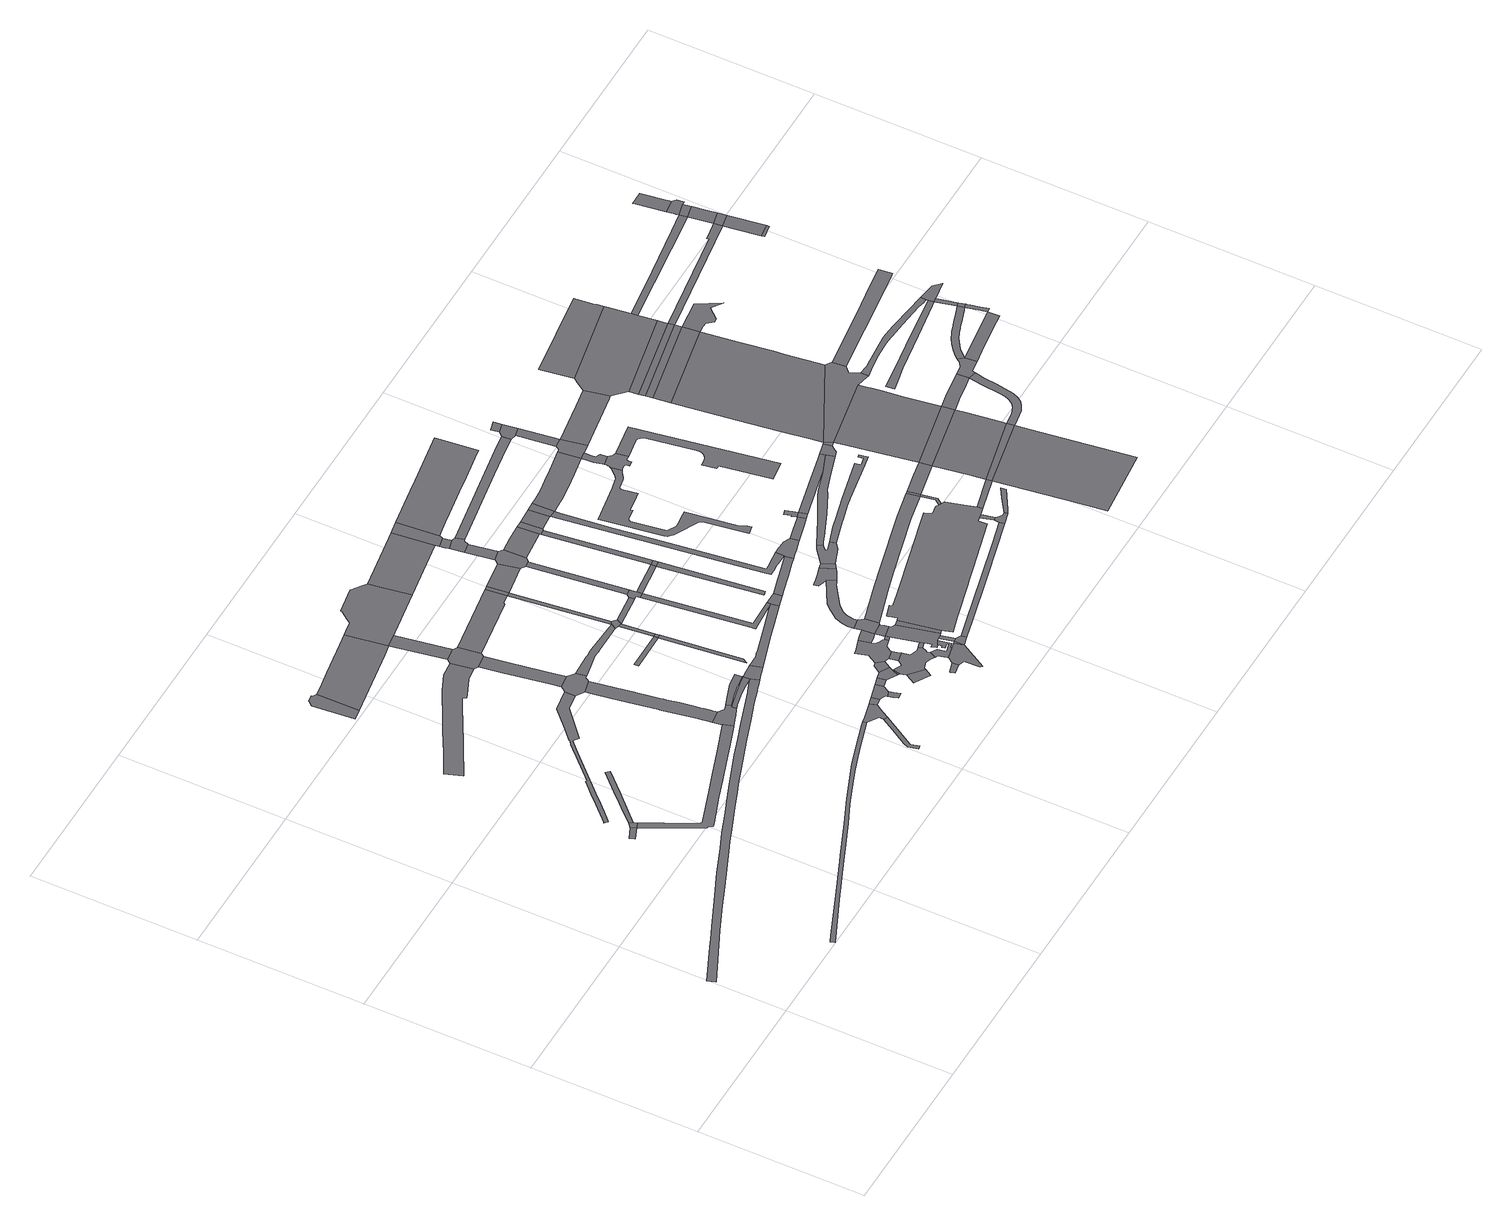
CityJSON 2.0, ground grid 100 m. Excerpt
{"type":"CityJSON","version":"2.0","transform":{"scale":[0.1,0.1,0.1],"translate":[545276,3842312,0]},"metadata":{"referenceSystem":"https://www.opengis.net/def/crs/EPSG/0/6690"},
"CityObjects":{
"road1":{"type":"Road","attributes":{"RoadStructureAttribute.sectionType":"1"},"geometry":[{"type":"MultiSurface","lod":"1","boundaries":[[[0,1,2,3]]]}]},
"road2":{"type":"Road","geometry":[{"type":"MultiSurface","lod":"1","boundaries":[[[4,0,3,5,6]]]}]},
"road3":{"type":"Road","attributes":{"RoadStructureAttribute.sectionType":"1"},"geometry":[{"type":"MultiSurface","lod":"1","boundaries":[[[7,8,9,10,11,12,13,14,15,16,17,18,19,20,21,22,23,24,25,26,27,28,29,30,31,32,33,34,35,36,37,38,39,40,41,42,43,44,45,46,47,48,49,50]]]}]},
"road4":{"type":"Road","attributes":{"RoadStructureAttribute.sectionType":"1"},"geometry":[{"type":"MultiSurface","lod":"1","boundaries":[[[51,52,53,54,55,56,57,58,59,60,61,62,63,64,65,66,67,68,69,70,71,72,73]]]}]},
"road5":{"type":"Road","attributes":{"RoadStructureAttribute.sectionType":"1"},"geometry":[{"type":"MultiSurface","lod":"1","boundaries":[[[74,75,76,77,78,79,80,81,4,6]]]}]},
"road6":{"type":"Road","attributes":{"RoadStructureAttribute.sectionType":"1"},"geometry":[{"type":"MultiSurface","lod":"1","boundaries":[[[82,83,84,85,86,87,88,89,5,3,90,91,92,93,94,95,96,97,98,99,100,101,102,103,104]]]}]},
"road7":{"type":"Road","attributes":{"RoadStructureAttribute.sectionType":"1"},"geometry":[{"type":"MultiSurface","lod":"1","boundaries":[[[105,106,107,108,109,110,111,112,113,114,115,116,117,118,119,120,121,122,123,124,125,126,127,128,129,130,131,132,133,134,135]]]}]},
"road8":{"type":"Road","geometry":[{"type":"MultiSurface","lod":"1","boundaries":[[[136,137,138,139,140,141,142,143]]]}]},
"road9":{"type":"Road","attributes":{"RoadStructureAttribute.sectionType":"1"},"geometry":[{"type":"MultiSurface","lod":"1","boundaries":[[[144,145,146,147,148,149,150,151,152,153,154,155,156,157,158,159,160,161,162,163]]]}]},
"road10":{"type":"Road","attributes":{"function":"3","RoadStructureAttribute.sectionType":"1"},"geometry":[{"type":"MultiSurface","lod":"1","boundaries":[[[164,165,166,167,143,142,168,169]]]}]},
"road11":{"type":"Road","geometry":[{"type":"MultiSurface","lod":"1","boundaries":[[[170,171,172,173,174,104,103,175,176,177,178,179,180,181]]]}]},
"road12":{"type":"Road","attributes":{"RoadStructureAttribute.sectionType":"1"},"geometry":[{"type":"MultiSurface","lod":"1","boundaries":[[[182,183,184,185,186,187,188,189,190,191,192,193,194,195,196,197,198,199,200,201,202,203,204,205,206,207,208,209,210,211,173,172]]]}]},
"road13":{"type":"Road","attributes":{"RoadStructureAttribute.sectionType":"1"},"geometry":[{"type":"MultiSurface","lod":"1","boundaries":[[[212,213,214,215,216,217,218,219,220,221]]]}]},
"road14":{"type":"Road","geometry":[{"type":"MultiSurface","lod":"1","boundaries":[[[222,223,224,225,105,135,226,199,198,227,228,229,230]]]}]},
"road15":{"type":"Road","attributes":{"RoadStructureAttribute.sectionType":"1"},"geometry":[{"type":"MultiSurface","lod":"1","boundaries":[[[231,232,233,234,235,236,224,223]]]}]},
"road16":{"type":"Road","geometry":[{"type":"MultiSurface","lod":"1","boundaries":[[[237,238,239,240,241,242,144,163,234,233,243,244]]]}]},
"road17":{"type":"Road","geometry":[{"type":"MultiSurface","lod":"1","boundaries":[[[245,246,51,73,247,248,212,221,249,250]]]}]},
"road18":{"type":"Road","attributes":{"RoadStructureAttribute.sectionType":"1"},"geometry":[{"type":"MultiSurface","lod":"1","boundaries":[[[251,169,240,239]]]}]},
"road19":{"type":"Road","attributes":{"RoadStructureAttribute.sectionType":"1"},"geometry":[{"type":"MultiSurface","lod":"1","boundaries":[[[252,253,254,255,179,178,256,257,258,259,260,7]]]}]},
"road20":{"type":"Road","attributes":{"RoadStructureAttribute.sectionType":"1"},"geometry":[{"type":"MultiSurface","lod":"1","boundaries":[[[261,262,263,264,265,266,267,268,269,270,271,272,273,274,275,276,277,181,180]]]}]},
"road21":{"type":"Road","attributes":{"RoadStructureAttribute.sectionType":"1"},"geometry":[{"type":"MultiSurface","lod":"1","boundaries":[[[278,279,245,250,280]]]}]},
"road22":{"type":"Road","geometry":[{"type":"MultiSurface","lod":"1","boundaries":[[[281,278,280,282,283,284,285,286]]]}]},
"road23":{"type":"Road","geometry":[{"type":"MultiSurface","lod":"1","boundaries":[[[287,288,289,290,285,284]]]}]},
"road24":{"type":"Road","attributes":{"RoadStructureAttribute.sectionType":"1"},"geometry":[{"type":"MultiSurface","lod":"1","boundaries":[[[291,292,293,294,295,230,229,296,297,298,299,300,301,302,303,304]]]}]},
"road25":{"type":"Road","geometry":[{"type":"MultiSurface","lod":"1","boundaries":[[[305,306,307,252,7,50,308,309,310]]]}]},
"road26":{"type":"Road","geometry":[{"type":"MultiSurface","lod":"1","boundaries":[[[311,312,313,314,315,316,317,318,164,169,251,319,320,321,322,323]]]}]},
"road27":{"type":"Road","geometry":[{"type":"MultiSurface","lod":"1","boundaries":[[[324,325,326,327]]]}]},
"road28":{"type":"Road","attributes":{"RoadStructureAttribute.sectionType":"1"},"geometry":[{"type":"MultiSurface","lod":"1","boundaries":[[[328,281,286,329]]]}]},
"road29":{"type":"Road","attributes":{"RoadStructureAttribute.sectionType":"1"},"geometry":[{"type":"MultiSurface","lod":"1","boundaries":[[[330,244,243,331,332,333,334]]]}]},
"road30":{"type":"Road","attributes":{"RoadStructureAttribute.sectionType":"1"},"geometry":[{"type":"MultiSurface","lod":"1","boundaries":[[[335,336,337,326]]]}]},
"road31":{"type":"Road","geometry":[{"type":"MultiSurface","lod":"1","boundaries":[[[338,328,329,339,340,341,342]]]}]},
"road32":{"type":"Road","attributes":{"RoadStructureAttribute.sectionType":"1"},"geometry":[{"type":"MultiSurface","lod":"1","boundaries":[[[341,340,343,344]]]}]},
"road33":{"type":"Road","geometry":[{"type":"MultiSurface","lod":"1","boundaries":[[[345,346,347,348,349]]]}]},
"road34":{"type":"Road","geometry":[{"type":"MultiSurface","lod":"1","boundaries":[[[350,327,326,337]]]}]},
"road35":{"type":"Road","geometry":[{"type":"MultiSurface","lod":"1","boundaries":[[[351,352,338,342,353]]]}]},
"road36":{"type":"Road","attributes":{"RoadStructureAttribute.sectionType":"1"},"geometry":[{"type":"MultiSurface","lod":"1","boundaries":[[[354,327,350,355]]]}]},
"road37":{"type":"Road","geometry":[{"type":"MultiSurface","lod":"1","boundaries":[[[356,304,303,354,355,357]]]}]},
"road38":{"type":"Road","geometry":[{"type":"MultiSurface","lod":"1","boundaries":[[[358,359,360,361,362]]]}]},
"road39":{"type":"Road","geometry":[{"type":"MultiSurface","lod":"1","boundaries":[[[363,364,365,366,367,368,369,344,343,345,349,370,371,372,373,374,375,376,377,378,379,380]]]}]},
"road40":{"type":"Road","attributes":{"RoadStructureAttribute.sectionType":"1"},"geometry":[{"type":"MultiSurface","lod":"1","boundaries":[[[381,334,304,356]]]}]},
"road41":{"type":"Road","attributes":{"RoadStructureAttribute.sectionType":"1"},"geometry":[{"type":"MultiSurface","lod":"1","boundaries":[[[382,383,384,385,386,366,365]]]}]},
"road42":{"type":"Road","attributes":{"RoadStructureAttribute.sectionType":"1"},"geometry":[{"type":"MultiSurface","lod":"1","boundaries":[[[387,388,389,390,391,392,305,310,393,394,395,396]]]}]},
"road43":{"type":"Road","geometry":[{"type":"MultiSurface","lod":"1","boundaries":[[[397,398,399,400,401,351,353,384,383,402,403,404,405,406,407,408,409,410,411]]]}]},
"road44":{"type":"Road","attributes":{"RoadStructureAttribute.sectionType":"1"},"geometry":[{"type":"MultiSurface","lod":"1","boundaries":[[[412,413,357,355,414]]]}]},
"road45":{"type":"Road","geometry":[{"type":"MultiSurface","lod":"1","boundaries":[[[415,330,334,381]]]}]},
"road46":{"type":"Road","geometry":[{"type":"MultiSurface","lod":"1","boundaries":[[[416,417,418,358,362,419,420,421,422]]]}]},
"road47":{"type":"Road","attributes":{"RoadStructureAttribute.sectionType":"1"},"geometry":[{"type":"MultiSurface","lod":"1","boundaries":[[[423,424,425,426,427,428,429,430,431,432,433,434,435,436,437,438,439,374,373,440,441,418,417]]]}]},
"road48":{"type":"Road","geometry":[{"type":"MultiSurface","lod":"1","boundaries":[[[442,443,380,379,444,445]]]}]},
"road49":{"type":"Road","attributes":{"RoadStructureAttribute.sectionType":"1"},"geometry":[{"type":"MultiSurface","lod":"1","boundaries":[[[446,447,397,411,448,449,450]]]}]},
"road50":{"type":"Road","attributes":{"RoadStructureAttribute.sectionType":"1"},"geometry":[{"type":"MultiSurface","lod":"1","boundaries":[[[451,406,405,452]]]}]},
"road51":{"type":"Road","geometry":[{"type":"MultiSurface","lod":"1","boundaries":[[[453,416,422]]]}]},
"road52":{"type":"Road","attributes":{"function":"3","RoadStructureAttribute.sectionType":"1"},"geometry":[{"type":"MultiSurface","lod":"1","boundaries":[[[454,455,323,322,321,320,456,457]]]}]},
"road53":{"type":"Road","attributes":{"RoadStructureAttribute.sectionType":"1"},"geometry":[{"type":"MultiSurface","lod":"1","boundaries":[[[458,415,381,459,460]]]}]},
"road54":{"type":"Road","geometry":[{"type":"MultiSurface","lod":"1","boundaries":[[[461,462,450,463,464,451,465]]]}]},
"road55":{"type":"Road","geometry":[{"type":"MultiSurface","lod":"1","boundaries":[[[466,465,451,452,467,442,445,468,469,470,471,472,473,429,428,474,475,476,477]]]}]},
"road56":{"type":"Road","geometry":[{"type":"MultiSurface","lod":"1","boundaries":[[[478,479,480,481,413,412,414,482,483,484,485]]]}]},
"road57":{"type":"Road","geometry":[{"type":"MultiSurface","lod":"1","boundaries":[[[486,475,474,487,453,488]]]}]},
"road58":{"type":"Road","geometry":[{"type":"MultiSurface","lod":"1","boundaries":[[[489,488,453,422,490,491]]]}]},
"road59":{"type":"Road","geometry":[{"type":"MultiSurface","lod":"1","boundaries":[[[492,493,494,446,450,462,495,496]]]}]},
"road60":{"type":"Road","attributes":{"RoadStructureAttribute.sectionType":"1"},"geometry":[{"type":"MultiSurface","lod":"1","boundaries":[[[497,498,484,483,499,500,501,502,387,503]]]}]},
"road61":{"type":"Road","geometry":[{"type":"MultiSurface","lod":"1","boundaries":[[[504,505,477,476,506]]]}]},
"road62":{"type":"Road","attributes":{"RoadStructureAttribute.sectionType":"1"},"geometry":[{"type":"MultiSurface","lod":"1","boundaries":[[[507,508,479,478]]]}]},
"road63":{"type":"Road","geometry":[{"type":"MultiSurface","lod":"1","boundaries":[[[509,510,503,387,396,511]]]}]},
"road64":{"type":"Road","geometry":[{"type":"MultiSurface","lod":"1","boundaries":[[[512,513,514,515,516,517,458,460,518,508,507,519,520,521]]]}]},
"road65":{"type":"Road","attributes":{"RoadStructureAttribute.sectionType":"1"},"geometry":[{"type":"MultiSurface","lod":"1","boundaries":[[[522,485,484,523]]]}]},
"road66":{"type":"Road","attributes":{"RoadStructureAttribute.sectionType":"1"},"geometry":[{"type":"MultiSurface","lod":"1","boundaries":[[[524,525,515,514]]]}]},
"road67":{"type":"Road","attributes":{"RoadStructureAttribute.sectionType":"1"},"geometry":[{"type":"MultiSurface","lod":"1","boundaries":[[[526,527,528,529,530,531,494,493,532,533,534,535,536,537,538,539,540]]]}]},
"road68":{"type":"Road","attributes":{"RoadStructureAttribute.sectionType":"1"},"geometry":[{"type":"MultiSurface","lod":"1","boundaries":[[[541,542,543,544,545,546]]]}]},
"road69":{"type":"Road","geometry":[{"type":"MultiSurface","lod":"1","boundaries":[[[546,545,525,524,547,548,549]]]}]},
"road70":{"type":"Road","attributes":{"RoadStructureAttribute.sectionType":"1"},"geometry":[{"type":"MultiSurface","lod":"1","boundaries":[[[550,551,552,553,554,523]]]}]},
"road71":{"type":"Road","geometry":[{"type":"MultiSurface","lod":"1","boundaries":[[[555,556,557,454,457,543,542,558,559]]]}]},
"road72":{"type":"Road","geometry":[{"type":"MultiSurface","lod":"1","boundaries":[[[560,522,523,554]]]}]},
"road73":{"type":"Road","attributes":{"RoadStructureAttribute.sectionType":"1"},"geometry":[{"type":"MultiSurface","lod":"1","boundaries":[[[561,562,563,521,520,564,565]]]}]},
"road74":{"type":"Road","attributes":{"RoadStructureAttribute.sectionType":"1"},"geometry":[{"type":"MultiSurface","lod":"1","boundaries":[[[566,567,568,569,509,511,570,571,572,573]]]}]},
"road75":{"type":"Road","attributes":{"RoadStructureAttribute.sectionType":"1"},"geometry":[{"type":"MultiSurface","lod":"1","boundaries":[[[574,575,522,560]]]}]},
"road76":{"type":"Road","geometry":[{"type":"MultiSurface","lod":"1","boundaries":[[[576,577,578,579,580,581,582,526,540,583,584]]]}]},
"road77":{"type":"Road","geometry":[{"type":"MultiSurface","lod":"1","boundaries":[[[585,561,565,575,574,586,587]]]}]},
"road78":{"type":"Road","attributes":{"RoadStructureAttribute.sectionType":"1"},"geometry":[{"type":"MultiSurface","lod":"1","boundaries":[[[588,589,576,584,590]]]}]},
"road79":{"type":"Road","attributes":{"RoadStructureAttribute.sectionType":"1"},"geometry":[{"type":"MultiSurface","lod":"1","boundaries":[[[591,585,587,592]]]}]},
"road80":{"type":"Road","attributes":{"RoadStructureAttribute.sectionType":"1"},"geometry":[{"type":"MultiSurface","lod":"1","boundaries":[[[593,594,595,596,597,598,599,600,601,602,603,604,605,606,607,608,609,610]]]}]},
"road81":{"type":"Road","attributes":{"RoadStructureAttribute.sectionType":"1"},"geometry":[{"type":"MultiSurface","lod":"1","boundaries":[[[611,612,613,614,491,490,615,616,617]]]}]},
"road82":{"type":"Road","geometry":[{"type":"MultiSurface","lod":"1","boundaries":[[[618,619,620,601,600,566,573,621,622,623,624,625,626]]]}]},
"road83":{"type":"Road","geometry":[{"type":"MultiSurface","lod":"1","boundaries":[[[627,628,629,630,631,632,588,590,633,634,635,636,637,638,639,640,641,642]]]}]},
"road84":{"type":"Road","geometry":[{"type":"MultiSurface","lod":"1","boundaries":[[[643,591,592,593,610]]]}]},
"road85":{"type":"Road","attributes":{"RoadStructureAttribute.sectionType":"1"},"geometry":[{"type":"MultiSurface","lod":"1","boundaries":[[[644,645,646,647,648,649,650,651,652,653,654,655,656,504,506,657,658,659,660,661,662,663,664,665,666,667,668]]]}]},
"road86":{"type":"Road","attributes":{"RoadStructureAttribute.sectionType":"1"},"geometry":[{"type":"MultiSurface","lod":"1","boundaries":[[[669,670,671,672,496,495,673,674,675,676,677]]]}]},
"road87":{"type":"Road","attributes":{"function":"3","RoadStructureAttribute.sectionType":"1"},"geometry":[{"type":"MultiSurface","lod":"1","boundaries":[[[678,679,680,681,682,555,559,683,684,685,686,687,688,689,690]]]}]},
"road88":{"type":"Road","attributes":{"RoadStructureAttribute.sectionType":"1"},"geometry":[{"type":"MultiSurface","lod":"1","boundaries":[[[691,692,693,694,695,696,697,698,699,700,701,702,703,704,705,706,707,708,709,710,711,712,713,714,715,716,717,718,719,720,721,722,723,724,725,726,727,728,729,730,731,732,733,734,735,736,737,738,739,740,741,742,743,744,745,746,747,748]]]}]},
"road89":{"type":"Road","attributes":{"RoadStructureAttribute.sectionType":"1"},"geometry":[{"type":"MultiSurface","lod":"1","boundaries":[[[749,750,549,548,751,752,753]]]}]},
"road90":{"type":"Road","attributes":{"RoadStructureAttribute.sectionType":"1"},"geometry":[{"type":"MultiSurface","lod":"1","boundaries":[[[754,755,756,757,626,625,758,759,760]]]}]},
"road91":{"type":"Road","attributes":{"RoadStructureAttribute.sectionType":"1"},"geometry":[{"type":"MultiSurface","lod":"1","boundaries":[[[761,762,763,764,765,766,643,610,767,768,769,770,771,772]]]}]},
"road92":{"type":"Road","attributes":{"RoadStructureAttribute.sectionType":"1"},"geometry":[{"type":"MultiSurface","lod":"1","boundaries":[[[773,754,760,774,775]]]}]},
"road93":{"type":"Road","geometry":[{"type":"MultiSurface","lod":"1","boundaries":[[[776,777,778,779,780,781,754,773]]]}]},
"road94":{"type":"Road","attributes":{"RoadStructureAttribute.sectionType":"1"},"geometry":[{"type":"MultiSurface","lod":"1","boundaries":[[[782,783,784,785,786,787,788,789,790,627,642,791,792,793,794,795,796,797,798,799,800]]]}]},
"road95":{"type":"Road","attributes":{"RoadStructureAttribute.sectionType":"1"},"geometry":[{"type":"MultiSurface","lod":"1","boundaries":[[[801,802,803,804,805,806,807,808,809,810,811,812,813,814,815,816,817,818,819,635,634]]]}]},
"road96":{"type":"Road","geometry":[{"type":"MultiSurface","lod":"1","boundaries":[[[666,665,820,821]]]}]},
"road97":{"type":"Road","geometry":[{"type":"MultiSurface","lod":"1","boundaries":[[[822,823,821,820,611,617,824,825,826]]]}]},
"road98":{"type":"Road","geometry":[{"type":"MultiSurface","lod":"1","boundaries":[[[827,828,829,830,831,832,833,834,835,836,837,838,839,840,691,748,841,842,843,844,845,846,847,848,849,850,851,852,853,854,855]]]}]},
"road99":{"type":"Road","attributes":{"RoadStructureAttribute.sectionType":"1"},"geometry":[{"type":"MultiSurface","lod":"1","boundaries":[[[856,857,858,859,860,861,862,772,863,864,865,866,834,833]]]}]},
"road100":{"type":"Road","attributes":{"RoadStructureAttribute.sectionType":"1"},"geometry":[{"type":"MultiSurface","lod":"1","boundaries":[[[867,868,869,870,871,872,873,874,773,775,875,876,877,878,782]]]}]},
"road101":{"type":"Road","geometry":[{"type":"MultiSurface","lod":"1","boundaries":[[[879,880,881,882,883,761,772,862,884,885]]]}]},
"road102":{"type":"Road","attributes":{"RoadStructureAttribute.sectionType":"1"},"geometry":[{"type":"MultiSurface","lod":"1","boundaries":[[[886,887,888,889,890,891,892,677]]]}]},
"road103":{"type":"Road","geometry":[{"type":"MultiSurface","lod":"1","boundaries":[[[893,669,677,892]]]}]},
"road104":{"type":"Road","attributes":{"RoadStructureAttribute.sectionType":"1"},"geometry":[{"type":"MultiSurface","lod":"1","boundaries":[[[894,895,896,897,898,880,879]]]}]},
"road105":{"type":"Road","geometry":[{"type":"MultiSurface","lod":"1","boundaries":[[[899,900,749,753,895,894]]]}]},
"road106":{"type":"Road","attributes":{"RoadStructureAttribute.sectionType":"1"},"geometry":[{"type":"MultiSurface","lod":"1","boundaries":[[[901,902,903,904,905,906,907,908,909,910,911,912,913,914,915,916,917,918,919,920,921,922,923,924,925,926,927,928,929,930,931,855,854]]]}]},
"road107":{"type":"Road","geometry":[{"type":"MultiSurface","lod":"1","boundaries":[[[932,933,934,935,826,825]]]}]},
"road108":{"type":"Road","attributes":{"RoadStructureAttribute.sectionType":"1"},"geometry":[{"type":"MultiSurface","lod":"1","boundaries":[[[936,937,900,899]]]}]},
"road109":{"type":"Road","attributes":{"RoadStructureAttribute.sectionType":"1"},"geometry":[{"type":"MultiSurface","lod":"1","boundaries":[[[938,668,667,939]]]}]},
"road110":{"type":"Road","attributes":{"RoadStructureAttribute.sectionType":"1"},"geometry":[{"type":"MultiSurface","lod":"1","boundaries":[[[940,941,893,892,942,943]]]}]},
"road111":{"type":"Road","attributes":{"RoadStructureAttribute.sectionType":"1"},"geometry":[{"type":"MultiSurface","lod":"1","boundaries":[[[944,945,946,947,948,949,950,885,884,951,952]]]}]},
"road112":{"type":"Road","geometry":[{"type":"MultiSurface","lod":"1","boundaries":[[[953,954,955,867,782,800,956,957,958]]]}]},
"road113":{"type":"Road","attributes":{"RoadStructureAttribute.sectionType":"1"},"geometry":[{"type":"MultiSurface","lod":"1","boundaries":[[[959,953,958,960,961]]]}]},
"road114":{"type":"Road","attributes":{"function":"2","RoadStructureAttribute.sectionType":"7"},"geometry":[{"type":"MultiSurface","lod":"1","boundaries":[[[962,963,964,965,939,966,967,968]]]}]},
"road115":{"type":"Road","geometry":[{"type":"MultiSurface","lod":"1","boundaries":[[[969,938,939,965]]]}]},
"road116":{"type":"Road","attributes":{"function":"2","RoadStructureAttribute.sectionType":"7"},"geometry":[{"type":"MultiSurface","lod":"1","boundaries":[[[970,971,972,943,973,974,938,969]]]}]},
"road117":{"type":"Road","geometry":[{"type":"MultiSurface","lod":"1","boundaries":[[[975,940,943,972]]]}]},
"road118":{"type":"Road","attributes":{"function":"2","RoadStructureAttribute.sectionType":"7"},"geometry":[{"type":"MultiSurface","lod":"1","boundaries":[[[976,977,978,979,980,981,982,983,961,984,985,940,975]]]}]},
"road119":{"type":"Road","geometry":[{"type":"MultiSurface","lod":"1","boundaries":[[[986,987,959,961,983,988,989,990,991,992,993,994,995,996,997,998,999]]]}]},
"road120":{"type":"Road","geometry":[{"type":"MultiSurface","lod":"1","boundaries":[[[1000,1001,1002,1003,1004,1005,1006,1007,1008,1009,1010,959,987]]]}]},
"road121":{"type":"Road","geometry":[{"type":"MultiSurface","lod":"1","boundaries":[[[1011,1012,1005,1004]]]}]},
"road122":{"type":"Road","geometry":[{"type":"MultiSurface","lod":"1","boundaries":[[[1013,1014,1012,1011]]]}]},
"road123":{"type":"Road","geometry":[{"type":"MultiSurface","lod":"1","boundaries":[[[1015,1016,1014,1013]]]}]},
"road124":{"type":"Road","geometry":[{"type":"MultiSurface","lod":"1","boundaries":[[[1017,1018,1019,1020,1021,944,952,1022,1023,1024,1025]]]}]},
"road125":{"type":"Road","geometry":[{"type":"MultiSurface","lod":"1","boundaries":[[[1026,1023,1022,1016,1015]]]}]},
"road126":{"type":"Road","attributes":{"RoadStructureAttribute.sectionType":"1"},"geometry":[{"type":"MultiSurface","lod":"1","boundaries":[[[1027,1028,1029,1030,1031,1032,1033,1034,1035,1036,969,965,1037,1038,1039,1040,1041,1042,1043,1044,1045,1046,1047,1048]]]}]},
"road127":{"type":"Road","geometry":[{"type":"MultiSurface","lod":"1","boundaries":[[[1049,1050,1051,1052,1020,1019]]]}]},
"road128":{"type":"Road","attributes":{"RoadStructureAttribute.sectionType":"1"},"geometry":[{"type":"MultiSurface","lod":"1","boundaries":[[[1053,1054,1055,975,972,1056,1057,1027]]]}]},
"road129":{"type":"Road","geometry":[{"type":"MultiSurface","lod":"1","boundaries":[[[1058,1059,1060,1053,1027,1048,1061,1062,1063]]]}]},
"road130":{"type":"Road","geometry":[{"type":"MultiSurface","lod":"1","boundaries":[[[1064,1065,1066,1067,1068,1069,1070,1011,1004]]]}]},
"road131":{"type":"Road","attributes":{"RoadStructureAttribute.sectionType":"1"},"geometry":[{"type":"MultiSurface","lod":"1","boundaries":[[[1071,1072,1073,1074,1075,1076,1077,1078,1079,1080,1081]]]}]},
"road132":{"type":"Road","attributes":{"RoadStructureAttribute.sectionType":"1"},"geometry":[{"type":"MultiSurface","lod":"1","boundaries":[[[1082,1083,1084,1085,1086,1087,1088,1089,1090,1091,992,991,1092,1093,1094,1095,1096,1097,1098,1099,1100,1101,1102,1103,1104]]]}]},
"road133":{"type":"Road","attributes":{"RoadStructureAttribute.sectionType":"1"},"geometry":[{"type":"MultiSurface","lod":"1","boundaries":[[[1105,1106,1107,1063,1062,1108,1109,1110,1111]]]}]},
"road134":{"type":"Road","attributes":{"RoadStructureAttribute.sectionType":"1"},"geometry":[{"type":"MultiSurface","lod":"1","boundaries":[[[1112,1113,1114,1115,1116,1117,1118,1119,1120,1121,1122,1123,1058,1063,1124,1125,1126,1127,1128,1129,1130,1131,1132,1133,1134]]]}]},
"road135":{"type":"Road","attributes":{"RoadStructureAttribute.sectionType":"1"},"geometry":[{"type":"MultiSurface","lod":"1","boundaries":[[[1135,1136,1137,1138,1139,999,998,1140,1141,1142,1143,1144,1145,1146]]]}]},
"road136":{"type":"Road","attributes":{"RoadStructureAttribute.sectionType":"1"},"geometry":[{"type":"MultiSurface","lod":"1","boundaries":[[[1147,1148,1149,1150,1151,1152,1015,1013,1153]]]}]},
"road137":{"type":"Road","attributes":{"RoadStructureAttribute.sectionType":"1"},"geometry":[{"type":"MultiSurface","lod":"1","boundaries":[[[1154,1155,1156,1025,1024,1157]]]}]},
"road138":{"type":"Road","attributes":{"RoadStructureAttribute.sectionType":"1"},"geometry":[{"type":"MultiSurface","lod":"1","boundaries":[[[1158,1159,1160,1161,1134,1162,1163,1164,1105,1165]]]}]},
"road139":{"type":"Road","geometry":[{"type":"MultiSurface","lod":"1","boundaries":[[[1166,1112,1134,1161]]]}]},
"road140":{"type":"Road","attributes":{"RoadStructureAttribute.sectionType":"1"},"geometry":[{"type":"MultiSurface","lod":"1","boundaries":[[[1167,1081,1112,1166]]]}]},
"road141":{"type":"Road","geometry":[{"type":"MultiSurface","lod":"1","boundaries":[[[1104,1103,1168,1169,1071,1081,1167,1170,1171]]]}]},
"road142":{"type":"Road","geometry":[{"type":"MultiSurface","lod":"1","boundaries":[[[1172,1173,1174,1175]]]}]},
"road143":{"type":"Road","attributes":{"RoadStructureAttribute.sectionType":"1"},"geometry":[{"type":"MultiSurface","lod":"1","boundaries":[[[1176,1153,1177,1173,1172]]]}]},
"road144":{"type":"Road","geometry":[{"type":"MultiSurface","lod":"1","boundaries":[[[1178,1179,1180,1147,1153,1176]]]}]},
"road145":{"type":"Road","attributes":{"RoadStructureAttribute.sectionType":"1"},"geometry":[{"type":"MultiSurface","lod":"1","boundaries":[[[1181,1182,1183,1157,1147,1180]]]}]},
"road146":{"type":"Road","geometry":[{"type":"MultiSurface","lod":"1","boundaries":[[[1184,1154,1157,1183]]]}]},
"road147":{"type":"Road","attributes":{"RoadStructureAttribute.sectionType":"1"},"geometry":[{"type":"MultiSurface","lod":"1","boundaries":[[[1185,1186,1187,1188,1189,1190,1191,1154,1184,1192,1193]]]}]},
"road148":{"type":"Road","attributes":{"RoadStructureAttribute.sectionType":"1"},"geometry":[{"type":"MultiSurface","lod":"1","boundaries":[[[1194,1195,1188,1187,1196,1197,1198]]]}]}
},
"vertices":[
[800,1354,0],[731,1324,0],[743,1294,0],[815,1323,0],
[829,1379,0],[849,1340,0],[840,1358,0],
[2060,1302,0],[2040,1296,0],[1990,1277,0],[1980,1274,0],[1968,1269,0],[1874,1236,0],[1747,1194,0],[1639,1155,0],[1531,1117,0],[1430,1079,0],[1327,1040,0],[1233,1004,0],[1110,954,0],[995,909,0],[891,865,0],[723,796,0],[536,713,0],[360,635,0],[280,599,0],[223,574,0],[2,474,0],[17,427,0],[360,585,0],[423,614,0],[492,644,0],[574,678,0],[653,712,0],[741,750,0],[802,776,0],[892,814,0],[956,841,0],[1042,876,0],[1189,934,0],[1296,975,0],[1371,1006,0],[1456,1037,0],[1550,1072,0],[1644,1106,0],[1807,1163,0],[1919,1202,0],[1996,1227,0],[2006,1231,0],[2057,1247,0],[2076,1254,0],
[2062,628,0],[2039,622,0],[1875,571,0],[1763,537,0],[1641,488,0],[1524,440,0],[1357,368,0],[1143,278,0],[1101,260,0],[842,148,0],[603,48,0],[558,29,0],[568,5,0],[852,131,0],[1118,244,0],[1141,253,0],[1370,351,0],[1496,407,0],[1633,461,0],[1718,494,0],[1785,517,0],[1892,553,0],[2067,608,0],
[983,1503,0],[983,1504,0],[1003,1522,0],[1115,1643,0],[1096,1660,0],[972,1532,0],[963,1522,0],[880,1436,0],
[1688,1272,0],[1510,1208,0],[1362,1157,0],[1243,1115,0],[1010,1034,0],[1006,1042,0],[1001,1049,0],[914,1214,0],[861,1238,0],[918,1133,0],[976,1025,0],[992,995,0],[993,994,0],[1002,997,0],[1016,972,0],[1040,980,0],[1216,1044,0],[1339,1087,0],[1456,1128,0],[1570,1167,0],[1708,1216,0],[1717,1220,0],[1697,1275,0],
[1517,2126,0],[1389,2107,0],[1295,2016,0],[1215,1940,0],[1218,1937,0],[1216,1935,0],[1215,1935,0],[1191,1918,0],[1169,1894,0],[1127,1852,0],[996,1717,0],[990,1722,0],[920,1651,0],[868,1599,0],[768,1495,0],[768,1496,0],[786,1479,0],[794,1487,0],[840,1532,0],[881,1575,0],[938,1634,0],[999,1696,0],[1011,1709,0],[1058,1758,0],[1106,1807,0],[1154,1857,0],[1221,1922,0],[1231,1915,0],[1254,1901,0],[1421,2048,0],[1517,2063,0],
[864,3296,0],[863,3299,0],[825,3295,0],[824,3293,0],[801,3264,0],[823,3015,0],[888,3025,0],[887,3279,0],
[1419,2762,0],[1327,2750,0],[1220,2704,0],[1205,2696,0],[1201,2694,0],[1180,2683,0],[1072,2624,0],[962,2564,0],[822,2486,0],[763,2454,0],[687,2412,0],[724,2313,0],[1087,2511,0],[1133,2538,0],[1226,2586,0],[1229,2580,0],[1237,2566,0],[1257,2575,0],[1359,2619,0],[1442,2631,0],
[1338,3355,0],[1265,3342,0],[1050,3306,0],[965,3292,0],[1308,3096,0],[1379,3108,0],
[1811,1320,0],[1802,1317,0],[1767,1343,0],[1688,1330,0],[1695,1285,0],[1776,1241,0],[1784,1244,0],[1828,1263,0],[1836,1265,0],[1834,1293,0],[1842,1301,0],[1832,1328,0],
[1762,1370,0],[1759,1385,0],[1754,1419,0],[1752,1426,0],[1746,1465,0],[1731,1555,0],[1718,1624,0],[1715,1642,0],[1712,1659,0],[1701,1728,0],[1690,1784,0],[1685,1815,0],[1676,1864,0],[1670,1899,0],[1656,1979,0],[1650,2015,0],[1644,2049,0],[1566,2031,0],[1570,2011,0],[1572,2001,0],[1574,1990,0],[1591,1888,0],[1614,1759,0],[1636,1627,0],[1637,1621,0],[1639,1610,0],[1658,1501,0],[1674,1413,0],[1678,1386,0],[1681,1371,0],
[2130,538,0],[2083,460,0],[2059,420,0],[2022,362,0],[2012,332,0],[2027,274,0],[2046,279,0],[2034,329,0],[2126,483,0],[2151,526,0],
[1653,2147,0],[1622,2170,0],[1544,2158,0],[1524,2134,0],[1530,2055,0],[1655,2067,0],[1660,2076,0],[1675,2079,0],[1664,2139,0],
[1612,2223,0],[1567,2496,0],[1545,2628,0],[1466,2615,0],[1488,2483,0],[1533,2222,0],
[1528,2787,0],[1516,2794,0],[1516,2797,0],[1436,2786,0],[1433,2782,0],[1425,2771,0],[1561,2650,0],[1540,2780,0],
[2194,661,0],[2094,635,0],[2132,566,0],[2130,542,0],[2177,569,0],[2206,617,0],
[1459,3121,0],
[2058,1342,0],[2005,1334,0],[1998,1333,0],[1940,1319,0],[1860,1273,0],[1898,1281,0],[1925,1289,0],[1955,1294,0],[2003,1298,0],
[1878,1312,0],[1899,1320,0],[1920,1325,0],[1951,1332,0],[1972,1335,0],[1981,1337,0],[1985,1337,0],[1997,1339,0],[2021,1342,0],[2049,1347,0],[2058,1348,0],[2057,1350,0],[2052,1390,0],[2017,1385,0],[1974,1378,0],[1959,1373,0],[1904,1353,0],
[2241,673,0],[2206,664,0],[2249,626,0],
[2334,698,0],[2263,620,0],[2286,609,0],[2289,598,0],[2321,612,0],[2342,650,0],
[2296,571,0],[2304,541,0],[2338,548,0],[2328,588,0],
[1861,2146,0],[1849,2147,0],[1844,2147,0],[1811,2145,0],[1798,2145,0],[1747,2093,0],[1803,2103,0],[1811,2105,0],[1825,2108,0],[1844,2107,0],[1857,2106,0],[1874,2106,0],[2055,2107,0],[2069,2137,0],
[2147,1351,0],[2119,1349,0],[2099,1348,0],[2113,1266,0],[2119,1268,0],[2165,1282,0],
[1700,3440,0],[1654,3474,0],[1647,3480,0],[1488,3453,0],[1488,3447,0],[1451,3398,0],[1429,3370,0],[1393,3364,0],[1478,3124,0],[1768,3172,0],[1768,3173,0],[1736,3366,0],[1727,3419,0],
[1869,1895,0],[1869,1870,0],[2099,1873,0],[2097,1898,0],
[2381,710,0],[2390,662,0],
[1982,2849,0],[1936,2708,0],[1941,2717,0],[1988,2722,0],[1996,2722,0],
[2154,1373,0],[2174,1403,0],[2120,1875,0],
[2423,721,0],[2427,640,0],[2452,625,0],[2469,667,0],[2481,687,0],
[2461,619,0],[2474,664,0],
[2473,581,0],[2441,523,0],[2451,517,0],[2531,470,0],[2555,512,0],
[2117,1900,0],
[2473,772,0],[2453,766,0],[2508,732,0],
[2075,2097,0],[2095,2095,0],
[2087,2150,0],[2112,2128,0],
[2665,410,0],[2600,392,0],[2601,385,0],[2606,361,0],[2668,375,0],
[2657,616,0],[2614,633,0],[2602,681,0],[2544,667,0],[2542,665,0],[2524,640,0],[2500,651,0],[2563,526,0],[2603,537,0],[2637,521,0],[2659,510,0],[2677,549,0],[2676,552,0],[2672,564,0],[2680,581,0],[2688,599,0],[2689,601,0],[2679,623,0],
[2021,2726,0],
[2599,694,0],[2590,733,0],[2536,720,0],[2536,715,0],[2541,687,0],
[2596,1463,0],[2553,1451,0],[2432,1416,0],[2263,1365,0],[2236,1358,0],[2216,1351,0],[2277,1318,0],[2390,1352,0],[2475,1378,0],[2606,1416,0],
[2578,927,0],[2562,922,0],[2513,907,0],[2485,899,0],[2507,829,0],[2588,743,0],[2610,775,0],[2643,783,0],[2653,786,0],[2650,808,0],[2640,814,0],[2622,822,0],[2614,827,0],[2602,833,0],[2594,858,0],
[2290,2118,0],[2287,2147,0],[2290,2117,0],
[2007,2853,0],
[2793,471,0],[2763,462,0],[2691,445,0],[2704,361,0],[2707,266,0],[2718,256,0],[2809,415,0],
[2761,472,0],[2790,480,0],[2787,494,0],[2784,507,0],[2781,520,0],[2772,555,0],[2745,539,0],[2746,535,0],[2750,517,0],[2740,513,0],[2745,494,0],[2775,502,0],[2780,491,0],[2780,490,0],[2771,488,0],[2725,477,0],[2713,527,0],[2675,502,0],[2689,452,0],
[2716,634,0],[2702,630,0],[2716,609,0],[2724,612,0],
[2653,948,0],[2602,934,0],[2602,859,0],[2622,863,0],[2659,871,0],
[2672,816,0],[2677,791,0],
[2808,475,0],
[2117,3484,0],[1932,3453,0],[2139,3234,0],[2145,3235,0],
[2180,2880,0],[2022,2727,0],[2205,2757,0],
[2737,857,0],[2731,879,0],[2665,845,0],[2669,828,0],[2743,834,0],
[2747,817,0],[2702,692,0],[2729,592,0],[2735,569,0],[2717,564,0],[2721,553,0],[2727,534,0],[2741,538,0],[2787,560,0],[2812,560,0],[2828,566,0],[2767,807,0],
[2337,2171,0],[2301,2167,0],[2300,2165,0],[2291,2152,0],[2312,2120,0],[2315,2096,0],[2347,2100,0],[2342,2130,0],
[2826,505,0],[2802,500,0],[2833,478,0],
[2854,465,0],[2868,430,0],[2861,461,0],
[2720,982,0],[2708,1001,0],[2645,987,0],[2741,889,0],[2731,970,0],
[2524,1480,0],[2426,1476,0],[2395,1474,0],[2398,1448,0],[2427,1450,0],[2523,1458,0],[2596,1483,0],
[2801,814,0],[2785,810,0],[2847,573,0],
[2268,2742,0],[2233,2736,0],
[2672,1486,0],[2612,1484,0],[2677,1436,0],
[2275,2906,0],[2264,2915,0],[2261,2918,0],[2199,2904,0],[2200,2901,0],[2193,2894,0],[2219,2747,0],[2280,2756,0],[2287,2765,0],[2284,2898,0],
[2554,2157,0],[2557,2127,0],
[2233,3082,0],[2172,3072,0],
[2885,1283,0],[2736,1197,0],[2701,1159,0],[2665,1109,0],[2648,1061,0],[2643,1025,0],[2705,1026,0],[2707,1049,0],[2712,1071,0],[2724,1094,0],[2744,1119,0],[2761,1137,0],[2883,1221,0],[2900,1228,0],[2911,1234,0],
[2215,3186,0],[2208,3223,0],[2150,3209,0],[2154,3179,0],[2158,3159,0],[2217,3173,0],
[2244,3114,0],[2257,3116,0],[2244,3166,0],
[2637,1525,0],[2638,1523,0],[2650,1527,0],[2663,1531,0],[2589,2131,0],
[2195,3497,0],[2136,3487,0],[2128,3486,0],[2213,3236,0],[2217,3247,0],
[2586,2161,0],
[2468,2913,0],[2453,2912,0],[2370,2907,0],[2474,2785,0],[2476,2785,0],
[2938,1559,0],[2914,1552,0],[2852,1535,0],[2773,1514,0],[2715,1447,0],[2817,1475,0],[2907,1501,0],[2947,1511,0],
[2510,2779,0],[2477,2775,0],
[2948,1358,0],[2897,1343,0],[2864,1335,0],[2848,1331,0],[2825,1325,0],[2832,1298,0],[2863,1289,0],[2963,1261,0],[2985,1275,0],
[2508,2915,0],[2511,2780,0],[2516,2787,0],
[2979,1366,0],[2962,1362,0],[3019,1298,0],
[2605,2921,0],[2616,2797,0],
[2616,2792,0],[2622,2750,0],[2782,1598,0],[2787,1560,0],[2830,1562,0],[2859,1565,0],[2870,1565,0],[2940,1564,0],[2942,1615,0],[2855,1605,0],[2852,1604,0],[2812,1600,0],[2812,1602,0],[2709,2371,0],[2696,2456,0],[2662,2755,0],[2660,2765,0],[2660,2791,0],
[3688,669,0],[3540,631,0],[3290,569,0],[2971,488,0],[2971,457,0],[3307,542,0],[3695,641,0],
[3029,1612,0],[2960,1616,0],[2954,1616,0],[2961,1515,0],[2975,1518,0],[3013,1528,0],[3030,1533,0],[3077,1546,0],[3067,1595,0],
[3088,1446,0],[3078,1441,0],[3066,1435,0],[3053,1425,0],[3014,1392,0],[2994,1377,0],[3113,1335,0],[3154,1366,0],[3143,1399,0],[3091,1383,0],[3080,1384,0],[3076,1385,0],[3078,1388,0],[3079,1392,0],[3089,1402,0],[3104,1415,0],
[2654,2923,0],
[3713,899,0],[3685,996,0],[3660,1010,0],[3637,1023,0],[3582,1013,0],[3565,1057,0],[2967,904,0],[2886,883,0],[2881,903,0],[2805,879,0],[2808,869,0],[2809,865,0],[2822,820,0],[2868,513,0],[2871,514,0],[2970,541,0],[3215,607,0],[3234,612,0],[3331,638,0],[3650,723,0],[3647,773,0],[3670,781,0],[3695,784,0],[3740,795,0],[3734,827,0],
[3646,1204,0],[3474,1169,0],[3090,1071,0],[2965,1036,0],[2819,913,0],[2966,958,0],[3110,998,0],[3491,1096,0],[3661,1130,0],
[2837,3604,0],[2818,3601,0],[2807,3600,0],[2516,3551,0],[2433,3537,0],[2237,3251,0],[2316,3265,0],[2383,3276,0],[2549,3304,0],[2626,3316,0],[2772,3341,0],[2845,3353,0],[2867,3356,0],
[3083,2681,0],[3080,2677,0],[3077,2672,0],[3034,2627,0],[3033,2626,0],[3031,2624,0],[3029,2622,0],[3028,2620,0],[3026,2619,0],[3023,2618,0],[3021,2617,0],[3019,2616,0],[3017,2615,0],[3014,2614,0],[3012,2614,0],[2950,2600,0],[2716,2559,0],[2718,2546,0],[2772,2193,0],[2778,2177,0],[2791,2163,0],[2802,2154,0],[2831,2138,0],[2943,2081,0],[2955,2071,0],[2960,2061,0],[2962,2047,0],[2999,1805,0],[3047,1816,0],[3044,1839,0],[3022,1875,0],[2976,2183,0],[2954,2180,0],[2881,2169,0],[2865,2171,0],[2828,2189,0],[2817,2197,0],[2814,2204,0],[2781,2403,0],[2787,2413,0],[2798,2419,0],[2810,2421,0],[2859,2429,0],[2856,2441,0],[2951,2456,0],[2981,2461,0],[2966,2553,0],[2967,2558,0],[2969,2564,0],[2972,2566,0],[2976,2568,0],[3028,2577,0],[3036,2579,0],[3043,2582,0],[3051,2587,0],[3059,2593,0],[3082,2609,0],[3091,2614,0],
[3015,3296,0],[2943,3284,0],[2749,3199,0],[2944,3230,0],[3018,3241,0],
[3226,1635,0],[3223,1634,0],[3216,1632,0],[3135,1612,0],[3098,1552,0],[3188,1575,0],[3237,1588,0],
[3052,2979,0],[2946,2961,0],[2912,2955,0],[2832,2942,0],[2755,2928,0],[2697,2925,0],[2678,2792,0],[2682,2792,0],[2763,2797,0],[2896,2818,0],[2948,2827,0],[3067,2846,0],
[3258,1645,0],[3262,1595,0],[3270,1597,0],
[3248,1677,0],[3236,1716,0],[3222,1713,0],[3208,1708,0],[3221,1668,0],[3214,1666,0],
[3694,1714,0],[3603,1677,0],[3580,1668,0],[3539,1654,0],[3444,1626,0],[3412,1611,0],[3280,1542,0],[3252,1527,0],[3180,1491,0],[3128,1428,0],[3185,1450,0],[3188,1451,0],[3197,1455,0],[3318,1507,0],[3444,1569,0],[3474,1589,0],[3552,1615,0],[3586,1625,0],[3710,1664,0],
[3255,1394,0],[3291,1403,0],[3303,1406,0],[3324,1412,0],[3421,1439,0],[3464,1449,0],[3477,1451,0],[3725,1496,0],[3788,1507,0],[3777,1559,0],[3763,1556,0],[3768,1523,0],[3718,1514,0],[3712,1549,0],[3456,1488,0],[3385,1469,0],[3297,1446,0],[3279,1442,0],[3245,1433,0],
[3693,704,0],[3713,706,0],
[3748,679,0],[3731,689,0],[3766,659,0],[3768,660,0],[3766,682,0],
[3179,2705,0],[3173,2707,0],[3166,2710,0],[3160,2714,0],[3155,2719,0],[3151,2724,0],[3147,2730,0],[3089,2717,0],[3089,2712,0],[3090,2707,0],[3089,2701,0],[3088,2696,0],[3087,2691,0],[3085,2686,0],[3099,2618,0],[3109,2620,0],[3127,2622,0],[3130,2621,0],[3132,2620,0],[3134,2618,0],[3136,2615,0],[3140,2595,0],[3172,2599,0],[3169,2620,0],[3169,2623,0],[3170,2626,0],[3174,2630,0],[3198,2633,0],[3186,2704,0],
[3145,2737,0],[3143,2744,0],[3143,2751,0],[3142,2774,0],[3113,2785,0],[3110,2812,0],[3112,2853,0],[3070,2802,0],[3075,2775,0],[3086,2727,0],[3087,2722,0],
[3687,1745,0],[3653,1737,0],[3573,1718,0],[3545,1712,0],[3465,1693,0],[3362,1669,0],[3269,1646,0],[3258,1643,0],[3323,1611,0],[3417,1634,0],[3513,1656,0],[3578,1671,0],
[3138,3011,0],[3084,3006,0],[3083,3004,0],[3076,2993,0],[3069,2982,0],[3168,2862,0],[3138,3009,0],
[3677,1045,0],[3656,1015,0],[3664,1011,0],[3669,1008,0],[3672,1012,0],[3693,1042,0],[3676,1133,0],
[3661,1207,0],
[3105,3244,0],[3053,3233,0],[3056,3214,0],[3057,3209,0],[3062,3172,0],
[3092,3333,0],[3037,3321,0],
[3317,2652,0],[3323,2652,0],[3329,2650,0],[3334,2648,0],[3340,2645,0],[3344,2641,0],[3348,2637,0],[3352,2632,0],[3355,2627,0],[3357,2621,0],[3359,2616,0],[3359,2610,0],[3405,2333,0],[3406,2325,0],[3406,2316,0],[3405,2308,0],[3402,2300,0],[3399,2292,0],[3394,2285,0],[3388,2279,0],[3381,2274,0],[3374,2270,0],[3366,2267,0],[3358,2265,0],[3325,2260,0],[3338,2177,0],[3360,2179,0],[3410,1877,0],[3528,1896,0],[3389,2735,0],[3194,2704,0],
[3794,675,0],[3921,750,0],[3916,782,0],[3853,741,0],
[3085,3385,0],[3028,3368,0],
[3936,879,0],[3940,846,0],
[3878,1251,0],[3784,1232,0],[3843,1167,0],[3890,1177,0],
[3511,3070,0],[3499,3068,0],[3470,3063,0],[3396,3051,0],[3323,3039,0],[3144,3010,0],[3141,3009,0],[3523,2921,0],[3543,2924,0],
[3762,1764,0],[3741,1758,0],[3740,1758,0],[3741,1674,0],[3757,1697,0],[3769,1714,0],
[3773,1767,0],[3782,1717,0],[3797,1720,0],
[4442,311,0],[4412,525,0],[4375,792,0],[4356,930,0],[4011,357,0],[4033,202,0],[4451,247,0],
[4349,975,0],
[4344,1013,0],[4316,1203,0],[4308,1262,0],[3922,970,0],[3925,951,0],
[4298,1336,0],
[4282,1437,0],[4265,1548,0],[4248,1677,0],[4240,1731,0],[4237,1749,0],[4234,1772,0],[4232,1782,0],[4230,1800,0],[3811,1647,0],[3822,1578,0],
[4308,2001,0],[4277,2023,0],[4231,1800,0],[4234,1801,0],[4298,1785,0],[4312,1782,0],[4313,1829,0],[4285,1880,0],[4282,1887,0],[4287,1892,0],[4289,1894,0],[4317,1919,0],[4319,1919,0],[4310,1999,0],
[4277,2026,0],[4246,2249,0],[4237,2315,0],[4211,2501,0],[4181,2723,0],[3650,2617,0],[3701,2243,0],[3723,2094,0],[3737,1995,0],[3762,1840,0],[3762,1838,0],
[4167,2823,0],[3636,2716,0],
[4162,2866,0],[3630,2759,0],
[4157,2902,0],[3625,2796,0],
[4128,3110,0],[4127,3111,0],[4107,3259,0],[3568,3150,0],[3550,3125,0],[3617,2854,0],[4148,2962,0],[4133,3072,0],[4128,3108,0],
[4153,2926,0],
[4551,1305,0],[4535,1219,0],[4526,1109,0],[4519,1072,0],[4509,1047,0],[4490,1019,0],[4477,1009,0],[4467,1001,0],[4445,991,0],[4423,983,0],[4396,936,0],[4430,941,0],[4460,946,0],[4493,964,0],[4520,982,0],[4537,1003,0],[4542,1010,0],[4559,1045,0],[4569,1105,0],[4576,1157,0],[4585,1230,0],[4597,1292,0],
[4101,3302,0],[4099,3311,0],[4083,3429,0],[3539,3351,0],
[4544,1376,0],[4440,1361,0],[4390,1355,0],[4403,1281,0],[4471,1292,0],
[4642,1425,0],[4625,1403,0],[4599,1384,0],[4601,1313,0],[4676,1325,0],[4669,1394,0],
[4218,2726,0],[4250,2726,0],[4281,2689,0],[4303,2692,0],[4360,2757,0],[4425,2710,0],[4347,2845,0],
[4950,1763,0],[4926,1760,0],[4688,1727,0],[4510,1699,0],[4287,1667,0],[4294,1617,0],[4370,1632,0],[4445,1648,0],[4694,1688,0],[4924,1724,0],[4955,1730,0],
[4834,1822,0],[4716,1836,0],[4693,1838,0],[4661,1841,0],[4621,1845,0],[4589,1845,0],[4544,1842,0],[4487,1836,0],[4384,1825,0],[4371,1826,0],[4357,1790,0],[4452,1806,0],[4497,1809,0],[4542,1812,0],[4584,1812,0],[4662,1806,0],[4690,1803,0],[4777,1794,0],[4882,1783,0],[4922,1776,0],[4945,1774,0],[4947,1773,0],[4949,1806,0],
[5021,1444,0],[4930,1431,0],[4714,1400,0],[4750,1337,0],[4977,1368,0],[5010,1373,0],[5027,1375,0],
[4984,1606,0],[4960,1598,0],[4883,1571,0],[4873,1568,0],[4827,1552,0],[4824,1551,0],[4801,1543,0],[4795,1540,0],[4760,1525,0],[4728,1504,0],[4689,1476,0],[4656,1443,0],[4686,1416,0],[4715,1445,0],[4779,1490,0],[4816,1506,0],[4829,1510,0],[4846,1516,0],[4847,1517,0],[4873,1526,0],[4879,1527,0],[4973,1560,0],[4994,1567,0],
[5026,2101,0],[4829,2072,0],[4683,2051,0],[4587,2038,0],[4584,2037,0],[4364,1926,0],[4506,1946,0],[4596,1958,0],[4694,1972,0],[4840,1993,0],[5020,2019,0],[5034,2021,0],
[4914,3030,0],[4897,3025,0],[4855,3020,0],[4802,3012,0],[4803,2997,0],[4157,2901,0],[4922,2978,0],
[4885,3220,0],[4765,3201,0],[4454,3155,0],[4892,3173,0],
[5035,1499,0],[5024,1550,0],[5019,1569,0],[5018,1575,0],[4997,1554,0],[5001,1538,0],[5011,1493,0],[5047,1448,0],
[5008,1614,0],
[4979,1734,0],
[4949,1769,0],[4952,1763,0],[5096,1753,0],[5052,1792,0],
[5033,2774,0],[4955,2762,0],[4957,2747,0],[5035,2759,0],
[5000,2995,0],[4933,2905,0],
[4997,3016,0],[4996,3024,0],[4992,3047,0],
[4984,3104,0],[4984,3105,0],[4971,3190,0],
[4963,3241,0],
[4967,3290,0],[4966,3291,0],[4953,3302,0],[4874,3289,0],[4880,3250,0],[4882,3237,0],[4882,3235,0],[4983,3242,0],[4975,3283,0],
[4845,3479,0],[4846,3473,0],[4943,3370,0],[4936,3413,0],[4926,3478,0]
]}
